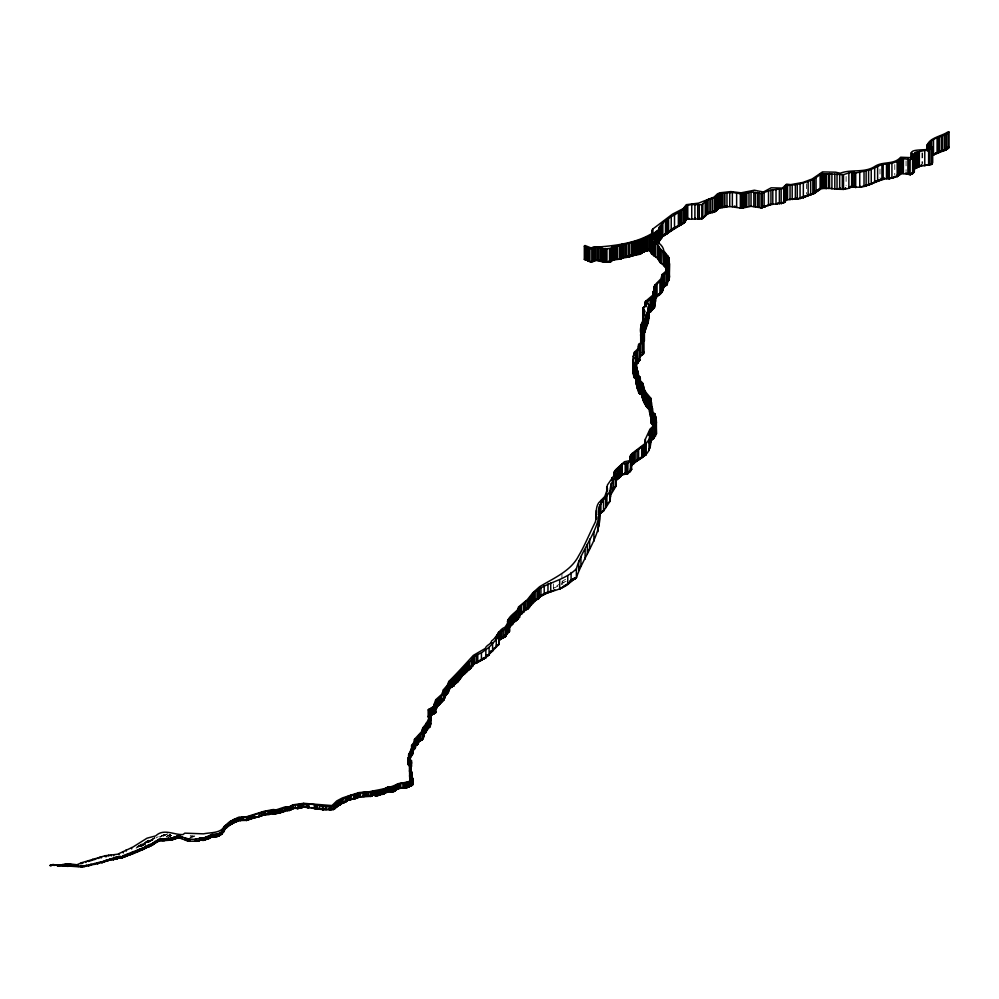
<?xml version="1.0" encoding="UTF-8"?>
<svg xmlns="http://www.w3.org/2000/svg" width="999" height="999" viewBox="0 0 999 999"><rect width="100%" height="100%" fill="white"/><g stroke="black" fill="none" stroke-linecap="round" stroke-linejoin="round"><path stroke-width="0.75" stroke-dasharray="5 3.75" d="M553.359 583.828L553.359 588.274L558.653 584.577M190.26 837.487L192.42 835.988L198.364 836.013M565.621 579.283L561.938 581.455L566.271 580.357M141.246 846.565L153.097 839.759M166.683 836.45L170.392 834.327L166.321 836.4M136.551 847.177L148.739 840.234M160.102 836.937L165.359 833.953L160.04 836.862M168.781 836.975L171.391 835.489L168.694 836.563M138.686 846.84L154.583 837.861L138.149 846.815M139.91 846.64L154.408 838.473L139.323 846.777M140.147 846.515L154.833 838.248M159.915 837.012L165.359 833.953L159.965 836.937M166.571 836.463L170.392 834.327L166.458 836.45M136.076 848.201L154.583 837.861M140.772 846.528L154.233 838.985M138.099 846.053L148.801 840.134M140.547 846.49L158.229 836.712M189.972 837.312L192.42 835.988L189.248 835.464L186.838 836.5M168.781 836.725L171.391 835.414L168.631 836.625M190.722 838.086L194.318 836.288M553.359 588.274L562.837 583.953M561.388 583.528L564.11 582.492M561.713 582.854L566.108 581.331M922.676 152.884L922.676 163.561M921.952 152.959L921.952 163.636M906.068 160.889L906.068 171.503M894.779 164.573L894.779 175.137M879.982 169.043L879.982 178.047M846.103 176.461L846.103 185.389M806.58 183.741L806.58 193.981M561.938 573.963L561.938 578.458M167.357 833.94L161.975 836.975L167.357 833.94"/><path stroke-width="1.5" d="M927.234 150.974C924.15 138.049 940.371 137.188 947.764 131.993L949.05 132.105C943.168 137.325 933.116 136.738 928.546 143.968L928.795 146.054L932.567 147.34L931.805 148.963L915.858 152.36L913.81 154.333L913.71 157.555L910.126 159.615L901.51 158.416L897.152 161.526L891.92 163.262L881.93 164.485L871.24 169.38L859.752 172.265L855.693 172.827L851.685 172.128L843.506 174.625L821.166 173.601C811.625 182.355 797.976 184.89 785.626 185.577L785.339 187.275L783.728 188.499L770.953 190.147L761.088 193.469L751.036 191.97L741.845 193.931L732.354 192.42L719.692 193.594L715.321 197.303L707.417 199.85L701.798 204.72L691.745 204.52L686.6 205.432C679.22 215.409 662.262 217.57 658.191 230.282L652.822 234.478L651.648 237.325C655.656 241.783 662.774 243.694 663.86 250.886L669.13 257.854L669.255 266.521L667.569 268.481L666.995 271.441L663.261 275.287L661.962 279.096L655.681 285.477L654.407 294.767L651.086 298.676L646.877 301.611L646.803 302.597L649.075 304.695L648.176 309.515L645.017 319.543L642.145 324.55L644.392 328.434L642.195 330.419L643.056 333.329L641.795 336.775L643.918 340.559L640.272 343.818L639.298 346.491L639.884 347.752L635.164 353.908L636.488 355.894L635.764 362.337L638.261 375.137L640.234 377.235L639.785 380.307L642.619 382.879L643.581 387.949L645.841 392.245L650.749 398.151L652.522 412.063L654.994 413.898L656.43 422.752L653.933 427.122L651.086 429.782L649 439.485L646.203 443.531L632.367 454.12L630.993 455.919L631.58 458.703L630.469 460.726L627.896 463.012L622.215 464.098L615.109 471.615L615.884 475.874L611.051 484.028L610.164 490.834C605.369 499.388 596.191 505.032 598.888 516.233C595.491 535.239 581.368 550.312 576.373 568.806C564.822 580.444 547.764 582.117 535.164 591.52C531.268 594.268 530.244 600.337 525.224 601.623L519.355 607.355L519.592 608.841L518.331 610.576L509.577 618.806L508.741 620.891L509.502 623.376L505.082 628.933L499.413 632.467L498.913 636.55L489.085 647.265L481.418 652.871L474.375 656.018C470.616 662.437 463.623 666.121 459.652 672.102L459.49 672.752C452.997 678.421 447.028 684.128 444.143 692.232L440.147 697.464L436.888 699.962L435.177 704.12L435.864 705.794C429.046 708.154 430.507 710.451 429.92 715.421L430.844 717.919C429.845 721.415 426.298 723.164 425.337 726.735C422.127 729.507 425.799 735.676 422.614 739.347L419.243 741.32L417.944 744.243L415.209 745.916L415.309 748.076L413.374 750.261L412.824 753.658L409.915 759.04M415.209 739.884L415.596 747.302L412.737 749.475L415.309 748.076L415.209 739.884L417.944 738.174L419.243 735.202L422.614 733.241L424.35 728.696M927.234 144.843L927.272 145.392C940.696 152.522 909.702 147.215 911.712 153.172L912.262 155.981L910.913 157.63L900.661 157.23C894.192 164.885 883.566 161.226 875.499 165.984C864.859 173.451 851.697 168.843 840.221 173.214L835.551 172.178L822.464 171.915L812.162 178.996L802.946 182.417L790.758 184.615L786.538 184.166L782.404 188.087L771.166 187.8L763.436 191.995L754.37 190.21L741.071 192.819L730.856 191.583L720.042 192.77L717.507 193.781L714.06 197.103L698.538 203.134L686.301 204.67L683.328 208.554L672.452 214.161L652.597 229.183L652.572 232.68L649.85 237.6L651.623 240.21L657.904 245.005C660.039 250.162 665.371 252.435 668.006 257.442L667.195 259.016L668.368 262.662L666.808 264.473L665.858 271.241L662.15 274.5L660.888 278.833L654.77 285.152L653.908 287.55L654.445 289.56L653.059 291.72L653.196 294.83L645.354 301.536L646.453 305.07L643.006 307.804L644.68 311.076L643.431 314.098C644.38 321.216 638.411 326.873 641.121 334.403M823.114 187L813.673 192.819C824.5 182.792 839.472 193.644 851.685 187.025L859.752 187.225L859.752 185.901M651.198 413.386L650.349 413.961L651.111 413.261L650.249 413.748L649.675 412.899L649.612 409.902C643.893 405.569 642.807 398.663 644.417 391.371L642.919 388.873L642.394 383.753L638.848 381.281L636.188 372.127L636.151 367.782L633.89 365.334L633.204 361.7C631.705 359.628 635.664 358.254 633.291 356.531L634.402 352.235L638.548 348.089L638.623 344.405L642.881 341.246C639.897 338.074 639.847 331.98 642.769 329.021L643.056 327.647L641.121 324.613M343.044 799.138L343.044 803.071L347.802 800.336L353.521 798.775L347.802 800.336L335.102 807.217L341.346 803.696L341.346 799.774C350.474 795.254 360.726 791.62 371.216 792.145L373.489 790.796C380.744 792.906 386.725 785.938 394.093 786.925C399.038 781.905 406.893 784.065 412.487 780.069L412.937 778.646L411.176 776.086L412.112 774.774L410.264 773.438L411.85 772.439L410.264 770.691L411.138 768.094L410.152 766.121L411.001 764.934C413.249 761.126 407.854 759.115 409.902 757.504L409.915 753.271L412.824 747.801L413.374 744.367L415.596 741.32M652.409 428.209L652.409 439.398L649.712 441.583L653.933 438.324L655.606 435.002L655.606 423.763L649.999 429.108L645.317 439.235L645.491 443.169L631.73 453.721L630.144 456.293L630.456 458.878L629.57 460.676L624.45 461.725L615.659 469.73L614.11 472.102L614.722 474.438L607.367 485.077L607.042 490.222L604.782 496.503L598.638 502.884C594.83 508.479 597.152 515.746 595.342 521.99C589.61 533.241 585.114 544.93 578.633 555.844C570.891 571.116 553.596 578.159 539.585 586.725L532.792 592.819L527.297 599.712L518.381 607.105L517.944 609.315C514.71 613.249 508.916 616.083 507.579 621.353L507.942 622.914L504.957 627.26C498.151 629.882 497.402 637.125 491.633 640.883C490.996 644.655 486.426 644.742 485.252 648.438L473.339 655.381C465.284 664.135 457.167 673.214 448.763 681.505L447.277 685.326L443.431 689.722L442.295 695.304M654.233 424.363L653.146 420.754L654.695 415.784L651.161 411.888L651.685 408.179L649.612 398.351L645.816 394.468L644.417 391.371M568.556 583.166L576.373 577.784C584.315 554.02 604.083 533.229 599.363 506.331M442.295 692.569L442.17 693.943L435.726 699.737L434.128 704.295L434.827 705.769L428.246 709.765L429.458 712.175L428.946 716.57C428.908 719.892 425.624 724.625 423.176 727.359L422.215 730.931L414.498 739.31L414.498 741.433L411.588 745.629L411.938 747.652L408.603 754.832L408.491 764.809C411.551 766.295 408.154 770.042 410.114 772.764M839.709 188.062L839.672 189.31L840.221 188.037M913.81 154.333L914.31 171.603L912.611 173.689L910.126 174.713L905.731 173.302M650.162 299.176L650.162 312.088L654.407 307.729L655.681 298.526L655.681 285.477M508.653 627.472L519.592 617.22L519.592 608.841M644.417 403.047L642.22 397.452L643.206 395.866L638.848 393.019L637.15 388.024L635.938 381.63L637.012 379.982L633.89 377.335L633.728 362.187M429.008 718.056L428.309 716.832L435.864 712.424L435.177 710.764L436.888 706.68L444.006 699.974L444.143 692.232M663.261 275.287C664.323 283.354 665.159 294.168 655.481 296.978L659.914 294.143L659.914 280.994M410.377 771.128L409.453 765.846L410.139 760.614L407.829 758.441L409.49 756.817L408.603 754.832M669.605 263.724L669.255 279.882L667.569 281.805L666.995 284.703L662.861 287.675M650.611 235.639L646.852 237.45C638.448 241.209 628.92 242.47 620.229 245.816L613.074 246.441L611.026 248.314L604.595 248.888L595.704 247.04L594.929 247.39L594.929 260.714L596.465 259.902L591.146 261.9L584.328 259.403L584.328 246.154L585.002 245.517L591.183 247.977L594.03 246.741L601.273 246.765C618.281 245.267 636.538 242.645 651.573 233.704L652.822 234.478L652.822 239.061M641.246 457.554C652.384 453.284 651.036 439.285 651.086 429.782M499.125 633.466L498.913 644.43L485.851 657.654L472.689 664.173L474.525 662.599M395.454 789.834C398.888 787.1 406.456 789.272 410.764 785.763L412.088 784.652L412.112 774.774M341.346 799.774L333.591 805.694L322.852 806.243C310.951 803.283 298.639 802.934 287.4 807.542L287.4 810.838L293.356 808.079L297.877 808.528L298.951 807.642C289.573 808.366 280.494 814.784 270.567 813.723L263.798 814.834L246.641 820.391L238.586 820.541L228.022 825.773L223.514 830.094L224.226 826.485L229.695 821.64L238.286 817.394L246.84 816.67L263.536 811.425L273.264 809.515L276.036 809.889L285.527 806.755L289.235 806.867L293.356 804.757L303.708 803.321L332.005 805.569L336.725 800.948L342.42 797.926L358.878 792.582L369.38 791.72C378.459 789.722 388.424 788.561 396.803 784.352C401.748 782.155 407.692 783.391 412.088 779.607C410.339 776.111 410.901 773.401 409.877 771.228L410.377 768.468M53.734 864.635L58.616 865.371L66.671 863.81L70.642 864.01L61.414 864.947L58.779 866.083L56.269 865.221C55.245 865.047 48.951 864.36 51.024 865.671L53.734 864.747L67.607 866.358L74.775 865.683L81.881 862.636L105.232 855.718L117.657 854.22L132.892 847.077L147.028 838.186L155.719 835.876C163.711 828.059 174.126 835.127 183.042 834.54L184.84 833.154L203.534 833.84C210.002 832.392 219.768 833.391 223.514 827.509M785.401 186.438L785.339 201.736L783.728 202.859L770.953 204.595L761.088 207.842L751.036 206.318L741.845 208.217L729.757 206.531L719.692 207.742L716.458 209.628L720.566 207.23M653.733 425.899L651.073 422.664L651.685 419.68L650.486 416.521L650.561 404.12M611.051 484.028L610.164 501.061L603.546 510.964L598.364 514.66M595.704 247.04L595.704 260.364L604.595 262.225L609.565 262L612.437 260.09L619.417 259.216L625.187 257.43L625.249 256.718M723.988 193.331L723.988 207.442L727.047 206.156L726.985 206.843L726.985 192.607M53.259 864.485L49.95 865.521L53.734 864.747M907.941 159.103L907.941 174.276L901.51 173.551L897.152 176.573L891.92 178.234C880.369 177.972 871.041 185.939 859.752 187.225L859.752 172.265M424.388 735.426L424.163 733.703L430.332 726.086L430.894 713.661M449.125 682.479L448.376 692.444L442.832 699.225L444.667 698.401L444.617 690.659M49.95 865.521L53.259 864.56L51.898 865.284M633.766 376.123L632.904 372.377L633.616 370.891L633.578 355.182M649.862 250.362L651.623 253.896L657.904 258.604C659.19 263.436 664.71 264.373 666.233 269.118L666.233 255.619M596.515 519.205L596.903 516.758M348.813 795.978L348.813 799.987L360.477 796.94L371.216 796.328L373.489 795.042C379.595 797.664 384.003 791.42 389.847 790.983L393.156 791.22L399.762 787.736L399.088 788.486L399.101 783.428M601.273 260.127L600.274 260.702L600.387 260.065M649.775 409.041L647.839 407.729L648.751 407.08L646.728 407.142L646.977 405.631M382.167 790.059L382.167 794.38L389.048 791.583L389.148 786.737M152.36 844.305L159.166 840.983L171.341 840.097L178.684 837.699L188.649 841.158L196.528 841.283L200.774 840.022L204.37 840.246L211.888 836.925C217.982 837.911 225.637 833.303 224.912 826.523L230.682 821.44L238.586 817.769L246.641 817.469L263.798 811.775L278.072 810.164L287.4 807.542M224.787 829.794L224.912 826.523M431.106 708.466L430.994 719.642L430.194 721.028L430.332 709.377M634.003 369.642L633.578 367.32M644.467 332.842L648.176 322.24L648.189 306.518M381.293 794.018L382.242 793.93L376.76 795.716L376.76 791.458M408.491 764.809L409.091 763.648L407.829 764.048L410.227 764.984L409.665 765.646M599.363 516.346L599.75 504.632M270.617 813.211L269.206 814.447L265.359 814.535L269.206 814.447L271.528 812.936L270.567 813.723L270.567 810.564M781.156 189.236L781.156 203.646L785.401 201.011L785.626 185.577M241.558 816.907L241.558 819.692L240.26 820.579L242.432 819.455L246.641 820.391L253.009 817.769L253.009 814.759M650.449 414.16L650.561 415.621M246.84 819.555L246.641 820.391L250.974 818.094L250.037 818.231M461.763 669.005L461.85 676.685L458.691 680.744L455.157 683.291M635.064 366.383L635.064 378.384L636.45 378.584L636.163 380.981M410.589 779.47L411.176 779.17L410.264 778.671L411.089 779.657M499.125 641.383L499.413 632.467M588.473 260.652L587.774 260.901L587.687 259.877L588.286 261.301L588.286 248.064L584.328 246.154M651.922 251.835L651.485 253.284L651.485 239.573M622.227 474.163L620.529 475.274L627.896 473.663L631.58 469.43L630.993 466.67L632.367 464.797L632.367 454.12M659.565 227.185L658.878 243.082L658.878 229.27M639.435 381.805L639.435 393.569L641.158 393.806L639.947 393.993L640.222 393.206L638.848 393.019L638.711 380.394M411.513 760.651L411.513 766.221L409.64 768.918L409.665 760.002M902.959 172.777L902.709 173.514L902.709 158.366M322.739 808.216L322.252 809.59L303.571 807.055L297.877 808.528L293.981 808.029L289.036 810.589L289.036 807.267M648.176 322.24L649.075 317.52L649.075 304.695M635.589 241.321L635.589 254.857L636.987 254.608L628.159 257.168L625.187 257.43L625.187 243.893M668.356 231.793L683.366 223.414L686.6 219.28L689.035 218.356M409.553 775.998L410.264 776.023L409.553 775.998L410.127 774.749M785.626 200.125L796.99 198.389L797.277 199.151L803.333 197.59L814.372 193.406L820.117 189.323L820.117 174.6M594.929 260.714L595.242 259.927L591.146 261.9L589.298 261.626L589.298 248.464L588.286 248.064M404.97 782.879L405.332 788.136L402.26 787.537M742.357 206.955L741.845 208.217L746.216 206.181L745.516 206.868L745.516 192.607M308.878 807.492L307.305 807.492L309.603 807.167L308.878 807.492L308.878 803.97M412.937 778.646L412.962 784.265L412.112 784.29L412.662 778.071M626.997 256.656L628.608 256.131L628.159 257.168L632.042 255.02L629.283 256.805L629.283 243.232M407.992 763.661L407.829 758.441M507.504 624.912L507.042 633.99L505.082 636.962L499.4 639.772M643.306 329.208L643.331 354.121L639.797 356.069L643.331 354.121L643.918 352.847L643.918 340.559M864.023 171.578L864.023 186.501L869.093 184.116L868.593 185.165L876.148 181.094M611.051 494.318L615.884 486.301L616.021 474.55M635.589 254.857L636.188 254.146L633.428 255.457L635.289 254.283L633.428 255.457L633.428 241.895M390.484 787.349L390.484 791.757L391.133 791.807L388.536 791.146L386.888 791.932L386.888 787.562M684.877 208.292L684.877 222.215L662.762 236.326L659.565 240.984M290.359 809.652L289.036 810.589L293.981 808.029M299.613 804.52L299.613 807.954L303.708 806.767L307.567 806.892L303.571 807.055L303.708 803.321M268.843 814.048L269.618 813.648L267.982 814.197L267.982 811.101M375.636 794.28L374.95 795.616L378.109 794.767L375.774 795.816L375.774 791.57M54.495 864.884L53.009 864.984L81.618 867.007L88.511 865.821L115.385 858.616L121.279 858.016L134.028 853.358L144.43 848.838L144.793 846.653L151.561 843.918L159.166 839.197L171.341 838.223L178.684 835.639L185.939 838.386C190.734 839.497 196.204 839.997 200.774 837.736L203.359 838.198L211.888 834.452L218.356 833.803L221.84 831.53L224.787 827.222M391.133 787.387L391.133 791.807L393.656 791.583L396.753 789.297L396.753 784.764M586.7 247.028L586.7 260.302L586.738 259.253L585.302 259.79L585.764 258.966M466.221 671.278C471.328 669.78 472.465 663.935 477.047 661.975M144.43 848.838L149.4 845.666M458.691 673.563L458.691 680.744C455.519 684.627 450.636 686.675 447.864 691.008L448.851 691.121L448.976 683.204M801.985 197.49L800.062 198.489L802.147 197.228L800.062 198.489L800.062 183.903M508.816 628.271L510.414 626.198L510.414 617.994M297.477 807.916L297.877 808.528L298.301 807.816M913.173 169.655L919.342 166.508L931.805 164.198L932.567 162.575L932.567 147.34M639.472 357.417L642.07 354.87L642.045 335.327M663.261 288.499L664.572 286.401L664.572 273.227M723.988 207.442L725.699 206.331L723.988 207.442L725.049 206.531M69.555 865.783L83.941 866.021L101.836 861.825L115.385 857.404L120.142 856.493L121.279 856.755L121.279 858.016L122.415 857.791L122.827 855.831L144.43 847.327M122.415 857.791L125.462 855.644L122.827 857.154L122.827 855.831M643.094 308.529L643.094 321.278L643.693 306.681M523.164 611.176C532.617 606.505 536.95 595.691 547.627 592.057M426.373 728.92L425.924 729.607L426.873 729.595L426.873 723.338M924.013 165.085L925.211 164.922M528.421 599.8L528.421 608.341L525.224 610.114L519.355 615.734L519.592 617.22M626.548 463.236L626.548 473.863L631.58 469.43L631.58 458.703M529.108 598.963L529.108 607.517L527.297 608.254L528.396 606.743M631.081 465.134L630.706 465.659L643.856 456.043L643.856 445.067M599.75 514.622L600.911 512.924L600.911 502.909M810.651 180.07L810.651 194.705L811.138 193.993M641.708 447.015L641.708 457.929L633.978 462.624L635.102 462.162L635.102 451.486M277.66 812.512L275.662 813.661L276.873 812.874L275.662 813.661L275.662 810.439M926.16 164.91L928.608 165.185L929.207 164.323L924.774 165.597L924.774 150.275M403.109 787.487L402.759 783.266M638.548 360.364L639.884 360.027L638.548 359.515L639.298 358.778L639.884 360.027L635.963 363.599L637.924 362.912L639.884 360.027L639.884 347.752M644.168 400.611L642.919 400.574L643.581 399.625M364.111 792.482L364.111 796.628L365.634 795.579C361.426 797.664 368.806 794.33 370.317 796.39L371.104 795.266M913.81 169.555L917.132 166.284M787.249 198.639L786.45 199.75L786.45 185.19M406.306 782.966L406.306 787.874L409.44 785.826M740.346 193.806L740.346 208.104L741.071 207.118M412.712 746.54L412.824 753.658L411.938 753.496L412.712 752.434L411.576 752.197M601.823 259.89L601.073 260.914L601.073 247.565M59.166 865.246L58.779 866.083L58.616 865.371M803.333 183.004L803.333 197.59L804.195 196.428M340.422 800.449L340.422 804.357L333.591 809.427L322.852 809.864L322.252 805.968M450.124 680.931L450.124 687.986L447.864 691.008L448.976 690.234M444.143 699.088L444.617 697.552M430.332 715.846L435.864 712.424L435.864 700.586M386.888 791.932L387.849 791.27L382.167 794.38L382.617 793.793M636.987 254.608L644.005 251.199L640.446 254.046L636.987 254.608L636.987 241.046M656.38 420.467L656.43 433.978L654.233 435.601M635.814 364.91L637.924 362.912L637.924 350.686M655.681 298.526L656.83 296.578L656.83 283.504M641.795 383.129L641.795 394.892L642.619 394.63L641.52 394.617L642.619 394.63L642.494 396.041M471.228 660.464L471.228 667.832L460.751 676.51M406.306 787.874L412.487 785.089L412.937 783.74L412.1 782.766M422.614 733.241L422.614 739.347L419.243 741.32L419.243 735.202M668.368 276.061L669.305 274.95L668.855 260.177M224.226 826.485L224.226 829.045L235.077 821.702L230.682 824.138L230.682 821.44M525.224 601.623L525.224 610.114L522.002 612.537L520.979 613.711L521.653 614.11L521.653 605.694M389.985 787.187L389.985 791.583L389.048 791.583L389.048 787.212M391.645 787.287L391.645 791.72L393.156 791.22L392.819 787.15M226.386 824.824L226.511 827.996L224.226 829.045L227.547 826.847L227.547 824.237M533.503 593.031L533.503 601.648L531.905 602.472L539.248 598.201L539.248 589.497M377.672 791.245L377.672 795.529L380.257 794.118L378.384 795.379L378.384 791.096M686.6 205.432L686.6 219.28L701.798 218.831L707.417 213.948L715.321 211.476L718.406 208.466L718.543 194.081M713.611 211.426L712.649 212.512L714.06 211.301L712.649 212.512L712.649 198.314M430.744 708.803L430.744 715.309L428.309 716.832L429.345 715.172M597.702 259.915L597.277 260.389L597.277 247.04M235.289 819.255L235.289 822.04L236.85 820.878M260.989 813.186L260.989 816.27L261.95 815.234L259.315 816.695L253.621 817.994L253.621 814.984M949.05 132.105L949.05 147.502L946.253 149.75L933.503 154.92L933.503 139.598M506.193 627.21L506.193 635.239L504.957 635.314L509.502 631.493L509.577 618.806M881.93 164.485L881.93 179.495L883.091 178.247L882.229 178.496M349.076 795.591L349.076 799.6L343.044 803.071L346.578 801.098L346.578 797.115M609.565 248.589L609.565 262L611.438 260.027M399.101 787.999L395.217 790.109M306.606 806.792L306.156 807.254L306.156 803.758M626.098 472.877L622.215 474.662L615.659 480.232L620.816 476.436L620.816 465.884M587.712 550.586L589.647 548.638L589.647 539.098M638.848 393.019L639.785 392.095L638.711 392.182M411.376 760.276L411.251 766.882L409.64 768.918L410.976 768.543L410.939 762.287M915.858 152.36L915.858 167.62L917.369 166.146M502.647 636.675L498.701 639.597L505.731 636.138L505.731 628.096M390.484 791.757L389.985 791.583M316.833 808.391L312.849 807.829L317.532 809.128L318.394 808.291M584.328 259.403L585.002 258.753M302.085 804.22L302.085 807.679L302.722 803.621M353.509 795.241L353.509 799.3L354.208 798.626M394.355 790.496L392.819 791.608L396.528 789.734L396.528 785.202M608.191 502.922L610.164 501.061L610.164 490.834M808.129 181.031L808.129 195.617L809.689 194.33L803.333 197.59L804.994 196.016M711.825 211.8L710.764 212.799L710.764 198.626M299.613 807.954L300.05 804.12M539.385 596.815C549.438 590.446 562.749 590.684 571.091 581.468L571.091 572.527M346.578 801.098L345.329 802.247L345.329 798.288M667.307 281.656L669.255 279.882L669.305 261.551M636.962 375.037L636.962 386.913L638.261 387.013L637.15 388.024L637.062 375.587M499.413 640.359L501.598 638.548L501.598 630.569M386.026 787.999L386.026 792.357L387.849 791.27L382.167 794.38L383.004 793.618M611.538 247.839L611.538 261.301L609.565 262L613.811 259.34L613.074 259.902L613.074 246.441M655.506 300.811L654.47 301.735L655.456 301.91L655.506 287.737M409.727 771.965L409.453 761.35M407.305 787.037L405.332 788.136L408.017 786.762L405.332 788.136L405.332 783.278M399.762 787.736L397.627 789.023L397.627 784.465M621.803 257.655L622.577 257.28L619.417 259.216L623.051 257.093L619.417 259.216L619.417 245.717M263.798 814.834L265.422 814.26L263.798 814.834L263.798 811.775M664.997 253.334L664.997 266.87L666.383 266.845L664.035 265.771L664.909 265.022M137.6 850.087L137.6 851.573L151.561 845.516L158.941 840.758M234.053 819.242L234.053 822.015L228.022 825.773L230.532 823.863L228.022 825.773L229.533 824.962L229.533 822.277M579.045 567.345L580.931 565.721L580.931 556.418M329.695 806.156L329.695 809.802L333.591 809.427L334.877 808.616L334.877 804.857M913.373 169.443L915.746 167.432M662.762 222.465L662.762 236.326L666.72 233.816L666.72 219.93M645.841 403.871L645.067 404.533L645.067 392.944M295.929 807.916L295.354 808.403L295.354 805.019M654.845 298.926L656.468 297.577L656.468 284.515M781.156 203.646L785.339 201.736L785.339 187.275M329.782 809.19L328.571 809.315L330.319 809.265L329.046 809.802L329.046 806.181M381.668 794.043L379.795 794.63L379.795 790.359M410.477 778.92L409.715 778.533L409.553 770.704M897.452 175.087L897.152 176.573L899.15 175.137L899.15 160.027M916.907 152.347L916.907 167.607L918.581 166.246M716.333 208.816L718.805 207.505M715.421 210.327L714.797 210.826L717.694 209.403L717.694 195.192M147.964 845.341L147.964 846.902L149.063 846.653L154.608 843.343L154.608 841.658M633.428 255.457L634.565 254.545M740.346 208.104L741.67 207.055M701.798 204.72L701.798 218.831L706.318 215.247L706.318 201.111M238.586 817.769L238.586 820.541L240.409 819.979L239.211 820.516L239.148 817.332M242.432 819.455L241.271 820.366L241.271 817.557M789.635 199.201L790.758 199.188M453.996 678.483L453.996 685.601L453.209 685.351L455.819 683.291L455.819 676.148M685.401 219.892L687.262 218.444M924.774 165.597L925.561 164.985M625.187 257.43L626.048 256.768M413.374 749.575L415.309 748.076L413.723 748.413M701.798 218.831L705.219 216.196L705.219 202.06M377.672 795.529L378.883 794.605M391.645 791.72L392.669 791.108L391.133 791.807L391.808 791.295M668.668 271.653L669.13 257.854M436.888 699.962L436.788 707.966L434.84 709.452L436.238 708.84L436.238 702.147M678.358 212.088L678.358 226.074L685.576 220.966L685.576 207.068M252.372 815.259L252.372 818.256L253.009 817.769L250.437 818.993L250.437 816.021M455.082 683.304L459.49 679.932L459.652 672.102M450.124 687.986L448.763 688.511L453.996 685.601L452.447 685.938M393.656 787.112L393.656 791.583L396.528 789.734L395.542 790.484L395.542 785.963M438.736 698.276L438.736 705.044L435.864 707.242L436.838 707.142M389.048 791.583L389.847 790.983M632.429 241.933L632.429 255.482L633.129 254.945L631.743 255.544L631.743 242.008M424.388 732.841L426.061 732.304L426.061 726.036M334.215 808.104L340.422 804.357L335.577 807.267M411.938 753.496L412.712 752.909M387.412 786.962L387.412 791.283L382.167 794.38L384.378 792.806M910.126 159.615L910.126 174.713L914.31 171.603L914.41 153.446M371.216 792.145L371.216 796.328L372.664 795.241L372.664 791.021M393.656 791.583L396.528 789.734M630.918 255.12L628.159 257.168L628.159 243.606M646.203 443.531L646.203 454.545L636.363 460.539L642.482 457.18L642.482 446.241M474.625 662.724L472.689 664.173L475.212 662.749M284.016 810.826L282.18 812.199L282.18 808.953M900.274 159.128L900.274 174.263L897.152 176.573L897.152 161.526M424.163 733.703L426.061 732.304L424.85 732.317M250.437 818.993L251.835 817.956L248.763 819.367L248.763 816.42M262.138 812.437L262.138 815.509L263.536 814.485L260.989 816.27M366.171 795.666L365.334 796.265L365.334 792.12M599.425 259.965L598.651 260.527L598.651 247.19M58.267 865.646L55.382 864.822M508.978 627.21L511.401 625.424L511.401 617.182M643.806 352.285L642.794 353.022L643.806 352.285L642.282 352.297M235.077 821.702L230.682 824.138L239.148 820.092L238.286 820.142M800.062 198.489L801.46 197.477M524.375 602.784L524.375 611.251L520.979 613.711L523.801 612.125L523.801 603.671M512.125 623.463L514.335 621.853L514.335 613.548M649.612 398.351L649.675 412.899L651.111 413.261M876.498 181.069L874.674 182.355L874.674 167.345M228.022 825.773L234.053 822.015M770.579 203.983L768.506 205.444L768.506 191.021M52.522 864.622L51.024 865.559M428.309 716.832L433.091 713.673L428.309 716.832L428.246 709.765M619.63 466.87L619.63 477.41L615.659 480.232L618.169 478.783L618.169 468.244M600.324 513.249L603.546 510.964L603.546 500.886M445.467 695.192L447.515 693.743L447.515 686.788M375.774 795.816L376.985 794.954L376.361 794.467L374.95 795.616L374.95 791.395M622.639 257.492L620.916 258.704L620.916 245.205M531.905 602.472L534.215 600.836L534.215 592.207M249.438 818.418L246.641 820.391L246.204 819.667M460.152 677.31L462.812 675.324L462.812 668.044M423.751 733.928L426.061 732.304L423.963 733.428M396.803 788.86L395.954 789.472L398.489 788.186L395.954 789.472L398.489 788.186L398.489 783.628M624.787 256.843L623.551 257.705L623.551 244.193M639.148 240.821L639.148 254.445L646.116 250.349L645.179 250.537M639.497 356.094L643.331 354.121L642.881 353.546L643.918 352.847M153.509 842.507L153.509 844.143L151.561 845.516L151.561 843.918M612.424 488.711L615.884 486.301L615.884 475.874M397.927 788.248L397.19 788.76L397.19 784.24M812.861 179.433L812.861 194.081L820.117 189.323L810.651 194.705L812.162 193.656M539.373 596.59L541.77 594.917M442.832 699.225L444.617 697.989L443.506 698.563M241.558 819.692L240.26 820.579L240.26 817.781M639.31 253.846L642.807 251.548M944.704 135.09L944.704 150.474L949.05 147.502L947.764 147.415M204.37 837.936L204.37 840.246L206.044 839.272L206.044 836.937M559.677 580.344L559.677 589.123L576.373 577.784L576.373 568.806M252.372 818.256L253.496 817.494M415.209 745.916L417.944 744.243L417.944 738.174M409.091 763.648L407.942 764.435L407.992 758.054M378.384 795.379L380.257 794.118M412.112 784.29L412.937 783.74L411.863 783.204M559.677 589.123L566.021 584.865M722.265 207.005L721.266 207.667L721.266 193.544M655.456 301.91L654.445 302.585L655.257 302.797L655.244 287M881.018 179.071L877.621 181.343L877.621 166.383M941.408 135.926L941.408 151.311L943.056 150.212L937.087 153.122L937.087 137.737M229.533 824.962L227.485 826.335L228.546 825.661L228.546 823.001M354.533 794.942L354.533 799L356.556 797.652L355.369 798.164M619.83 476.386L621.828 475.062L621.828 464.51M467.619 670.242L471.228 667.832L466.558 670.404L471.228 667.832M764.11 206.456L762.312 207.655L762.312 193.257M843.506 174.625L843.506 189.46L845.604 188.062M507.504 632.991L509.09 631.942L509.09 623.826M384.702 792.594L386.313 791.72L383.853 793.156L385.901 791.995M116.234 857.567L116.234 858.753L117.095 858.853L120.205 857.067M124.525 855.531L124.525 856.855L131.244 853.358L127.31 855.594L127.31 854.257M803.333 197.59L806.58 195.442M409.677 757.392L410.851 756.618L410.851 750.811M391.133 791.807L392.27 791.058M410.801 775.536L410.764 785.763L412.487 785.089L412.487 780.069M453.209 685.351L455.119 684.103L455.119 676.972M705.644 214.86L709.452 212.375L708.503 212.75M284.415 810.751L282.18 812.199L285.552 810.539M889.235 178.858L891.995 177.66L889.235 178.858L889.235 163.886M944.804 149.675L945.628 149.151M297.877 805.107L297.877 808.528L299.463 807.504M355.944 798.426L358.878 796.69L355.944 798.426L355.944 794.355M408.803 786.363L410.114 785.526L409.003 786.088M622.901 257.43L620.916 258.704L623.301 257.367M629.283 256.805L632.042 255.02M459.64 678.109L462.25 675.836L462.25 668.543M221.84 831.53L221.84 834.003L218.356 836.238L218.356 833.803M322.852 806.243L322.852 809.864L324.675 808.691M626.198 243.893L626.198 257.455L627.772 256.443M112.987 858.491L112.987 859.652L114.086 859.44L115.385 858.616L115.385 857.404M173.789 838.523L171.341 840.097L171.341 838.223M513.149 622.901L511.013 624.275L513.111 623.576L513.149 614.61M671.053 229.695L674.862 227.26M937.087 153.122L939.672 151.473L932.991 155.207M371.216 796.328L372.352 795.604L372.352 791.395M640.559 382.417L640.559 394.193L641.158 393.806M493.843 648.301L496.278 646.753L496.278 638.91M472.764 658.566L472.764 666.008L471.59 665.309L485.851 657.654L485.851 650.074M196.528 839.123L196.528 841.283L199.313 840.758L200.125 840.234L200.125 837.949M419.717 740.334L423.064 738.199L423.176 731.593M766.483 205.657L764.123 207.155L764.123 192.757M640.384 355.12L639.81 355.469L643.331 354.121M248.901 818.955L246.641 820.391L246.641 817.469M717.02 208.754L719.043 207.48M504.957 635.314L507.042 633.99L507.042 625.923M661.201 279.77L661.201 292.957L657.292 295.417L659.914 294.143M463.449 674.025L467.095 671.728L467.095 664.385M450.287 687.162L453.996 685.601L451.848 686.95L451.848 679.857M213.823 834.64L213.823 837.087L216.246 835.564M642.32 238.724L642.32 252.31L646.116 250.349L638.461 254.458L638.461 240.846M643.306 238.486L643.306 252.11L649.937 249.238M764.572 206.231L762.312 207.655L764.822 206.219M876.173 181.194L871.24 184.278L871.24 169.38M650.386 248.951L646.852 251.149L646.852 237.45M623.076 473.676L620.529 475.274L625.961 472.877M626.548 473.863L630.469 471.403L630.469 460.726M490.159 652.547L492.594 651.023L492.594 643.319L490.846 642.981M382.167 794.38L386.913 791.408M382.692 789.984L382.692 794.305L384.952 792.894L384.952 788.561M810.651 194.705L812.662 193.456M527.297 608.254L530.094 606.505L530.094 597.976M176.748 837.337L171.341 840.097L176.885 837.349M333.167 808.715L329.695 809.802M649.675 412.899L650.811 412.2M609.565 262L612.162 260.402L612.162 246.94M649.3 311.95L651.935 310.314L651.935 297.39M881.081 179.208L877.621 181.343L880.906 179.483M635.189 461.7L642.482 457.18L637.325 459.827M500.749 638.448L505.731 636.138L503.209 637.687L503.209 629.67M661.475 236.988L667.931 233.017L667.931 219.156M770.766 204.058L768.506 205.444L771.053 204.208M512.425 616.121L512.425 624.387L509.403 626.473M217.57 835.401L215.072 836.95L215.072 834.515M221.341 833.079L223.851 831.53L223.851 828.995M260.876 815.733L258.404 816.52M674.987 227.335L671.103 229.72L677.16 226.161M761.088 193.469L761.088 207.842L763.436 206.393L762.574 206.368M652.285 309.028L654.407 307.729L654.407 294.767M524.35 610.439L529.108 607.517L525.437 609.427M407.979 782.217L407.979 787.162L409.565 786.201L409.565 781.206M128.646 853.92L128.646 855.269L134.303 852.472M660.189 237.787L666.72 233.816M661.962 279.096L661.962 292.282L657.792 294.817L661.201 292.957M279.408 809.864L279.408 813.086L283.778 810.414M662.362 236.014L671.228 230.632L671.228 216.683M625.187 463.186L625.187 473.801L630.469 471.403L630.344 470.217M872.052 183.092L868.593 185.165L868.593 170.267M539.448 596.665L545.766 592.857M116.796 857.342L112.987 859.652L114.935 858.89L114.935 857.691M174.026 837.125L174.026 839.123L176.061 837.886M405.332 788.136L406.431 787.474M716.708 196.316L716.708 210.514L714.61 211.776L714.61 197.59M399.413 783.716L399.413 788.311L400.624 787.574L399.088 788.486M704.532 215.859L707.155 214.285L707.155 200.175M666.321 282.555L667.569 281.805M514.335 621.853L511.625 623.289L516.795 620.192L516.795 611.863M471.59 665.309L473.963 663.885L473.963 656.368M217.133 834.128L217.133 836.55L222.128 833.553L222.128 831.068M629.52 255.732L630.344 255.232M643.306 252.11L647.177 250M717.182 208.978L719.667 207.492M766.708 205.607L764.123 207.155L767.707 205.132M816.645 190.772L822.851 187.075M848.863 172.715L848.863 187.6L851.16 186.226M932.904 154.745L935.364 153.284M213.823 837.087L216.321 835.701M286.676 809.989L285.377 810.763L285.377 807.517M679.62 224.688L682.092 223.214M918.069 151.723L918.069 166.97L921.952 165.16L919.342 166.508L919.342 151.286M476.223 663.086L485.851 657.654L476.223 663.086L476.223 655.556M211.751 836.862L208.104 839.035L208.104 836.7M430.407 712.549L430.332 726.086L426.685 728.259L429.97 726.81L430.094 716.008M644.068 250.899L640.272 253.147L643.943 251.186M932.854 155.207L939.285 151.398M212.775 836.25L208.853 838.586L208.853 836.238M278.072 810.164L278.072 813.373L281.306 811.463M335.676 807.229L338.199 805.731L338.199 801.847M356.843 793.818L356.843 797.889L358.878 796.69M641.046 457.654L644.767 455.469L644.767 444.48M60.902 864.847L59.703 865.409M204.37 840.246L209.353 837.324M427.572 728.209L429.97 726.81M638.461 254.458L643.831 251.323L641.246 252.697M663.361 286.825L666.995 284.703L666.995 271.441M101.836 861.825L101.836 862.824L105.794 860.514M479.72 660.414L489.085 654.944L489.085 647.265M342.02 799.4L342.02 803.333L349.076 799.6L347.802 800.336L347.802 796.34M407.28 782.529L407.28 787.449L409.752 786.001L409.752 781.006M659.34 239.548L661.713 238.174L661.713 224.338M878.546 180.107L874.674 182.355L878.658 180.257M916.907 167.607L920.491 165.522L919.417 165.572M460.477 676.348L465.259 673.551L465.259 666.246M381.943 793.993L381.206 794.417L381.206 790.134M866.133 185.277L859.752 187.225M915.858 167.62L918.231 166.246M507.23 632.804L509.502 631.493L509.303 622.365M217.395 835.601L215.072 836.95L217.42 835.826M219.73 834.252L223.227 832.242L223.227 829.707M513.111 623.576L510.277 625.212L512.425 624.387M112.687 859.09L115.335 857.567M709.864 212.55L707.417 213.948L707.417 199.85M645.541 237.5L645.541 251.161L649.55 248.876M776.011 189.798L776.011 204.271L778.196 203.022M511.625 623.289L515.671 620.978L515.671 612.674M97.502 862.899L97.502 863.848L100 862.412M429.483 716.907L428.646 717.382L428.646 710.913M539.448 597.04L550.899 590.884M116.995 857.367L112.987 859.652L116.97 857.429M388.536 791.146L387.749 791.595L387.849 786.937M650.361 249.226L647.364 250.861L647.364 237.163M455.182 683.466L457.567 682.092L457.567 674.937M706.842 213.861L710.714 212.337M535.002 599.575L535.889 599.075M500.849 638.274L506.193 635.239M662.325 236.151L668.568 232.642L668.568 218.781M136.438 851.385L132.405 853.658L132.405 852.259M910.126 174.713L913.71 172.702L913.785 155.182M632.155 464.535L634.303 463.324L634.303 452.622M618.606 477.684L620.816 476.436L618.356 477.522M115.247 857.666L111.364 859.852L111.364 858.69M124.525 856.855L128.609 854.57M481.518 659.203L484.04 657.779M486.563 656.368L489.085 654.944L486.525 654.82M666.383 233.341L671.228 230.632L668.493 231.868M661.176 236.8L667.931 233.017M617.295 478.721L619.63 477.41M141.633 848.476L141.633 849.949L149.6 845.703M302.085 807.679L303.708 806.767L302.809 807.317L302.809 803.858M342.02 803.333L349.076 799.6L335.602 806.63L344.48 801.76M343.044 803.071L347.153 800.773L347.153 796.777M589.298 248.464L592.719 248.614L594.929 247.39M648.663 249.275L644.879 251.386L644.879 237.737M647.364 250.861L649.924 249.425M812.861 194.081L816.058 192.295L816.058 177.635M933.004 154.845L939.31 151.336M891.92 163.262L891.92 178.234L893.83 177.173M538.399 597.664L540.921 596.266L540.921 587.537M448.763 688.511L453.996 685.601M432.467 707.804L432.467 714.322L435.864 712.424L433.678 713.348M410.277 778.034L409.715 778.533L410.414 778.496M671.241 229.795L684.877 222.215L678.358 226.074L680.831 224.775L680.831 210.777M646.116 250.349L642.732 252.223L642.732 238.624M261.95 815.234L259.315 816.695L259.315 813.623M354.533 799L358.079 797.04M409.34 781.493L409.34 786.475L408.479 786.95L408.479 781.992M843.506 189.46L845.803 188.187M649.625 311.601L651.935 310.314M625.187 473.801L629.57 471.378M538.836 597.302L544.205 594.33L544.205 585.589M109.74 859.764L107.105 861.225L107.105 860.139M127.597 854.819L123.551 857.055L123.551 855.743M613.811 259.34L612.437 260.09L612.437 246.641M647.015 250.137L644.392 251.586L644.392 237.937M869.093 184.116L866.121 185.764L866.121 170.804M128.646 855.269L133.991 852.322M207.005 838.486L203.359 840.496L203.359 838.198M366.908 791.97L366.908 796.128L370.13 795.641L370.317 796.39L372.877 794.967M626.198 257.455L628.608 256.131M944.704 150.474L947.964 148.689L947.964 133.292M640.634 457.742L645.491 454.17L646.203 454.545L642.482 456.406L646.203 454.545L645.641 453.646M599.462 513.199L603.546 510.964L599.862 512.437M554.782 589.622L550.736 591.845L550.736 583.041M569.63 581.48L576.373 577.784L573.488 578.521M84.216 865.584L81.618 867.007L81.618 866.295M141.633 849.949L143.731 848.788M636.188 254.146L634.153 255.257L634.153 241.696M513.611 621.503L518.331 618.93L518.331 610.576M91.084 864.41L88.511 865.821L88.511 865.034M428.246 716.208L432.317 713.985L430.669 714.422M407.28 787.449L409.565 786.201M86.588 865.296L83.941 866.745L83.941 866.021M949.05 147.502L942.731 150.936L942.731 135.539M217.133 836.55L221.84 834.003M428.209 727.235L430.332 726.086M717.245 208.729L719.68 207.405M645.541 251.161L649.637 248.951M808.129 195.617L810.139 194.53M522.002 612.537L524.375 611.251M460.439 676.161L465.846 672.814L465.846 665.484M152.023 844.255L158.579 840.708M436.888 706.68L435.864 707.242L438.037 705.918L438.037 699.175M431.106 714.997L435.864 712.424M206.119 838.473L202.46 840.459L202.46 838.149M353.509 799.3L356.556 797.652M362.362 796.378L363.986 796.203M396.466 789.285L398.489 788.186M891.92 178.234L895.579 176.274M524.475 610.464L528.421 608.341L526.923 609.552L526.923 601.036M854.757 186.226L852.671 187.337L852.671 172.44M500.437 638.324L502.734 637.087M463.873 673.463L467.482 671.028L467.482 663.686M154.608 843.343L147.964 846.902L155.132 842.906L155.132 841.183M262.138 815.509L264.423 814.285M702.796 217.133L699.275 219.006L699.275 204.895M819.205 188.936L822.864 186.988M881.93 179.495L884.602 178.084L883.178 179.221L883.178 164.211M461.6 675.811L463.923 674.562L463.923 667.282M279.408 813.086L283.828 810.738L280.532 812.599L280.532 809.365M664.173 234.54L665.172 234.016M525.137 609.203L525.936 608.778M408.741 764.01L407.942 764.435L410.227 764.984M663.511 286.813L666.246 285.377L666.321 269.343M334.166 808.191L336.151 807.142L336.151 803.321M552.022 590.571L547.964 592.694L547.964 583.903M569.605 581.331L576.373 577.784L573.438 578.796M137.6 851.573L143.057 848.7M144.281 848.051L147.028 846.603M155.357 842.232L158.092 840.796L149.962 845.029M136.476 851.585L132.405 853.658L143.157 848.601M166.496 839.385L163.886 840.758L163.886 838.935M715.272 210.664L717.694 209.403L712.649 212.512L716.708 210.514M338.586 804.719L344.78 801.498M912.062 172.765L914.31 171.603M650.099 249.475L648.101 250.512L648.101 236.813M177.859 837.524L175.549 838.71L175.549 836.712M278.072 813.373L281.493 811.6M418.593 741.433L422.614 739.347M630.706 465.659L632.941 464.185L632.941 453.496M571.003 580.544L576.373 577.784L572.277 579.345M407.979 787.162L409.34 786.475M928.296 164.598L928.608 165.185L932.379 163.249L932.379 148.002M109.815 859.402L105.894 861.4L105.894 860.326M153.509 844.143L149.85 846.028L149.85 844.442M219.83 834.727L222.128 833.553L219.768 834.689M669.717 230.707L674.512 228.272L674.512 214.285M792.195 185.04L792.195 199.538L794.28 198.639L797.277 199.151L799.475 198.027M665.858 284.465L667.457 283.654L667.569 268.481M507.092 632.954L509.09 631.942M486.301 656.355L489.085 654.944L486.525 655.731M419.243 741.32L422.227 739.822L422.227 733.703M761.088 207.842L763.698 206.518M901.385 173.314L896.79 175.624L900.274 174.263M98.302 862.487L94.418 864.447L94.418 863.548M659.377 293.569L661.962 292.282M438.736 705.044L435.726 706.443L440.147 704.245L440.147 697.464M651.91 308.966L654.407 307.729L653.383 307.28L654.407 307.729L652.047 308.591M727.047 206.156L724.887 207.218L724.887 193.082M783.391 202.01L785.401 201.011M651.311 439.622L653.933 438.324L653.933 427.122M516.795 620.192L512.637 622.227L518.331 618.93L515.309 620.254M498.701 639.597L505.731 636.138M97.502 863.848L100.2 862.524M275.399 813.011L276.036 813.111L274.762 813.735L274.762 810.501M648.788 312.699L651.086 311.576L651.086 298.676M109.615 859.315L104.258 861.937L104.258 860.888M435.726 706.443L439.073 704.819L439.073 698.051M382.692 794.305L384.515 793.431L384.515 789.098M639.148 254.445L641.071 253.521L641.071 239.885M941.408 151.311L943.668 150.225M664.235 286.039L666.995 284.703L664.198 285.726M632.429 255.482L633.716 254.87M527.697 607.654L530.094 606.505M684.153 221.641L685.576 220.966M530.619 603.783L532.467 602.909L532.467 594.318M165.447 839.472L162.912 840.671L162.912 838.848M496.603 645.516L498.913 644.43L498.913 636.55M489.997 652.247L492.594 651.023L490.634 650.936M101.836 862.824L107.105 860.351M226.386 827.397L227.547 826.847M794.28 198.639L796.99 198.389M918.069 166.97L921.952 165.16M439.685 703.146L441.758 702.185L441.758 695.366M415.522 745.366L417.944 744.243L415.646 744.942M455.819 683.291L453.983 684.14L458.129 681.655L458.129 674.5M457.579 680.244L459.652 679.295M434.827 712.399L435.926 711.887L434.577 711.925M570.953 580.257L576.373 577.784M609.19 261.039L606.942 262.063L606.942 248.676M848.863 187.6L851.185 186.551M276.036 813.111L273.689 814.173L273.689 810.951M297.877 808.528L300.05 807.542L298.826 808.303L298.826 804.882M412.088 784.652L412.962 784.265L410.102 785.863L410.102 780.856M432.467 714.322L435.139 713.124L435.177 704.12M76.911 865.609L74.388 866.108M60.902 865.146L58.779 866.083L59.965 864.884M174.026 839.123L177.76 837.474M776.011 204.271L778.621 203.134M236.538 821.228L239.148 820.092L237.6 821.103L237.6 818.306M409.665 767.569L411.251 766.882M635.976 363.748L637.924 362.912L636.438 362.924M532.792 601.448L534.215 600.836M302.722 807.055L300.761 807.542M331.193 809.265L330.207 809.677L330.207 806.031M519.48 615.009L521.653 614.11M411.725 754.12L412.824 753.658M58.267 865.921L59.166 865.559M360.352 796.465L357.767 797.527L357.767 793.431M410.264 778.671L409.902 757.504M356.843 797.889L359.178 796.94M650.249 439.81L653.933 438.324M410.764 785.763L412.487 785.089L411.426 785.664L411.426 780.669M631.73 464.335L634.303 463.324M613.074 259.902L615.172 259.078M399.413 788.311L401.373 787.549L400.724 788.011L400.724 783.366M411.888 752.746L412.712 752.434M891.183 177.597L887.861 178.858L887.861 163.836M322.852 809.864L325.362 808.915M637.062 387.462L638.261 387.013M76.561 865.371L72.939 866.145M393.156 791.22L392.132 791.595L392.132 787.15M54.058 865.484L55.382 864.997M651.011 412.937L650.099 413.261L650.099 401.723M649.2 442.894L650.636 442.395L650.636 431.256M319.405 808.303L319.705 809.252L321.728 808.553M439.572 702.934L444.006 699.974L444.006 693.144M496.391 645.279L498.913 644.43L496.54 645.004M684.465 220.604L685.888 220.13L685.888 206.206M854.432 186.114L851.685 187.025L851.685 172.128M661.525 290.672L663.174 290.135L663.174 276.948M309.253 807.08L307.879 807.529L307.879 804.008M238.586 820.541L240.409 819.979M179.395 837.374L177.372 837.999L177.372 835.951M93.831 859.752L95.929 859.152M743.631 206.731L744.942 206.356L741.845 208.217L741.845 193.931M411.588 751.51L412.974 751.136L412.974 745.229M361.213 796.678L358.916 797.302L358.916 793.194M121.279 856.755L122.415 856.48M257.317 816.645L254.383 817.619L254.383 814.61M70.642 864.01L76.561 864.697M531.093 603.184L532.467 602.909M781.505 202.772L782.404 202.61M411.014 755.107L412.337 754.857L412.337 749.013M653.309 306.593L654.682 306.343L654.52 291.808M643.481 397.227L642.22 397.452L642.394 383.753M470.766 666.345L472.764 666.008M630.456 469.617L631.58 469.43L630.269 468.881M429.545 723.8L430.669 723.638L430.669 717.257M289.235 810.189L288.411 810.289L288.411 806.967M653.346 436.376L655.444 436.163L655.444 424.925M225.799 828.071L226.511 827.996M640.559 394.193L641.957 394.068M651.273 418.369L652.047 418.306L650.873 417.32L650.873 405.831M435.439 708.066L436.788 707.966M106.756 856.568L105.232 856.667L105.232 855.718M82.88 863.336L81.881 863.398L81.881 862.636M411.176 779.17L410.102 779.22L410.102 774.038M634.265 462.2L635.102 462.162M723.638 206.631L724.55 206.543L722.24 207.767L722.24 193.694M940.571 150.637L939.36 151.998L939.36 136.601M653.721 436.138L655.444 436.163M654.77 416.346L655.881 416.371L656.43 433.978M645.304 402.535L644.043 402.497L644.043 390.821M652.522 423.426L651.161 423.264L651.198 401.86M312.125 807.816L315.909 808.79L315.909 805.182M311.663 807.529L315.909 808.79L315.534 804.769M315.909 808.79L314.348 808.203L314.348 804.632M410.514 755.918L411.151 756.168L411.014 749.3M662.624 263.836L660.139 262.612L660.139 249.201M734.302 206.031L736.625 207.317L736.625 193.032M906.068 173.014L907.941 174.276M430.994 719.642L430.032 718.119M410.951 765.396L411.513 766.221M736.113 206.356L736.625 207.317M430.094 722.364L430.844 724.287M636.45 378.584L637.012 379.982M648.776 316.733L649.075 317.52M636.113 366.883L636.488 368.044L636.488 355.894M839.335 187.912L839.672 189.31L839.672 174.513M669.305 274.95L669.605 277.11M694.829 217.72L694.904 218.906L694.904 204.857M78.159 865.047L78.234 866.533L78.234 865.821M946.253 134.341L946.253 149.75M937.911 137.437L937.911 152.835M931.805 148.963L931.805 164.198M931.63 140.709L931.63 146.841M930.956 149.513L930.956 164.773L932.379 163.249L928.97 165.085L928.97 149.775M930.106 141.833L930.106 146.428M929.32 143.044L929.32 146.116M929.095 146.591L929.095 149.65M928.608 149.862L928.608 165.185M928.546 143.968L928.546 147.04M928.283 146.341L928.283 150.936M927.746 145.879L927.746 150.487M927.484 144.143L927.484 150.275M915.159 152.76L915.159 168.032M912.611 158.579L912.611 173.689M911.862 153.809L911.862 156.843M911.712 153.172L911.712 157.742M911.375 152.797L911.375 158.891M911.25 152.535L911.25 158.629M908.703 159.353L908.703 174.513M903.383 158.329L903.383 173.476M901.51 158.416L901.51 173.551M898.026 160.976L898.026 176.049M886.5 163.724L886.5 178.746M855.693 172.827L855.693 187.7M854.232 172.29L854.232 187.2M842.319 174.625L842.319 189.46M837.037 174.113L837.037 188.898M834.814 174.063L834.814 188.861M831.917 174.063L831.917 188.873M829.557 173.501L829.557 188.324M828.571 173.664L828.571 188.474M826.423 173.976L826.423 188.749M825.211 173.826L825.211 188.611M823.75 173.539L823.75 188.299M822.539 173.401L822.539 188.137M821.166 173.601L821.166 188.324M814.372 178.759L814.372 193.406M797.277 184.578L797.277 199.151M795.366 184.59L795.366 199.138M790.059 185.24L790.059 199.738M787.549 184.965L787.549 199.525M783.728 188.499L783.728 202.859M779.357 189.435L779.357 203.908M772.801 189.922L772.801 204.383M770.953 190.147L770.953 204.595M759.14 192.969L759.14 207.342M757.592 192.42L757.592 206.805M755.444 192.445L755.444 206.805M753.845 192.183L753.845 206.543M751.036 191.97L751.036 206.318M748.988 192.083L748.988 206.418M746.74 192.345L746.74 206.618M744.205 193.032L744.205 207.305L746.216 206.181L742.844 207.904L742.844 193.619M732.354 192.42L732.354 206.606M729.757 192.407L729.757 206.531M720.604 193.419L720.604 207.567M719.692 193.594L719.692 207.742M715.321 197.303L715.321 211.476M709.09 199.151L709.09 213.274M702.821 204.133L702.821 218.257M697.702 204.957L697.702 219.031M691.745 204.52L691.745 218.556M687.762 205.032L687.762 218.906M686.301 206.169L686.301 216.683M683.366 209.503L683.366 223.414M681.68 210.227L681.68 224.213M679.857 211.551L679.857 225.524M667.832 255.856L667.832 258.841M667.707 258.254L667.707 265.722M667.519 256.755L667.519 265.734M667.195 259.016L667.195 264.985M666.808 264.473L666.808 271.89M666.645 265.122L666.645 272.515M666.433 266.421L666.458 272.939M665.871 254.92L665.871 268.431M665.496 220.941L665.496 234.852M664.035 252.223L664.035 265.771M664.035 274.101L664.035 287.262M663.536 251.411L663.536 264.947L662.986 250.899M662.949 277.547L662.949 290.734M662.337 223.002L662.337 236.863M662.15 274.5L662.15 277.397M661.201 249.812L661.201 263.399M660.389 225.699L660.389 239.498M659.839 248.876L659.839 262.312M659.427 226.723L659.427 240.534M659.178 247.103L659.178 260.589M658.266 245.579L658.266 259.153M658.191 230.282L658.191 242.557M657.904 245.005L657.904 258.604M657.379 230.657L657.379 242.944M656.218 231.244L656.218 241.995M655.794 243.818L655.794 257.442M655.094 232.193L655.094 241.408M654.994 413.898L654.994 416.733M654.77 285.152L654.832 303.821M654.695 415.784L654.77 420.616M654.582 417.819L654.582 420.629M654.432 242.757L654.432 256.393M654.47 288.686L654.47 291.583M654.245 415.147L654.245 419.43M654.033 286.538L653.908 291.908M653.758 233.491L653.758 239.623M653.733 241.945L653.733 255.607M653.733 414.485L653.808 426.261M653.408 295.529L653.408 308.479M653.059 291.72L653.071 295.379M653.209 414.098L653.184 426.585M652.647 240.821L652.647 254.495M652.659 408.541L652.659 412.837M652.597 229.183L652.584 239.735M652.247 229.945L652.322 234.865M652.31 413.449L652.31 424.8L653.046 424.263L651.735 424.225L651.685 408.179M652.135 231.106L652.135 234.166M651.997 296.753L651.997 309.702M652.047 406.793L652.047 412.55M651.922 236.064L651.922 239.111M651.623 240.21L651.623 253.896M651.473 402.235L651.385 407.18M651.011 401.411L651.111 407.505M651.073 411.288L651.073 422.664M650.749 238.461L650.749 252.185M650.749 398.151L650.749 401.036M650.349 402.41L650.486 416.521M650.337 432.667L650.337 446.516M650.249 237.987L650.249 251.698M650.162 401.998L650.249 413.748M649.775 237.25L649.85 251.311M649.712 430.457L649.712 433.241M649.812 437.175L649.812 448.264M649.288 397.639L649.462 411.526M649 439.485L649 450.574M648.826 305.407L648.826 318.206M648.813 397.028L648.813 408.579M648.763 432.779L648.763 435.552M648.014 308.566L647.889 323.601M647.839 396.153L647.839 407.729M647.727 300.999L647.727 303.858M646.74 313.124L646.74 325.849M646.728 395.542L646.728 407.142M646.166 300.637L646.166 303.496M646.203 314.735L646.203 327.447M646.141 303.833L646.141 306.693M645.766 316.296L645.766 328.971M645.816 394.468L645.816 406.056M645.354 301.536L645.404 306.081M645.317 439.235L645.317 444.73M645.179 318.856L645.179 331.506M645.304 390.871L645.304 393.781M645.042 302.497L645.042 306.78M645.017 319.543L645.017 332.192M645.067 441.308L645.067 444.056M644.68 311.076L644.542 314.847M644.567 391.92L644.567 403.571M644.467 320.179L644.392 340.934M644.23 310.552L644.23 314.797M643.681 386.588L643.681 389.523M643.643 309.653L643.431 328.634M643.481 385.514L643.481 388.449M643.431 314.098L643.418 321.241M643.056 333.329L643.056 341.121M643.206 384.14L643.206 388.536M643.006 307.804L643.006 320.542M642.956 322.752L642.956 328.359M642.944 332.292L642.944 341.646M642.919 388.873L642.919 400.574M642.644 334.303L642.644 338.986M642.694 387.45L642.732 399.837M642.494 384.303L642.432 398.114M642.245 323.601L642.245 326.398M642.132 326.748L642.132 329.533M642.195 330.419L642.195 333.191M641.783 238.998L641.783 252.597M641.857 329.57L641.857 333.741M641.483 323.364L641.483 334.565M641.52 382.842L641.52 394.617M641.196 331.73L641.196 334.852M641.146 338.673L641.146 343.319M640.709 334.403L640.709 343.931M640.446 240.397L640.446 254.046M640.334 378.334L640.334 382.767M640.272 343.818L640.272 356.144M640.234 377.235L640.234 381.68M639.947 382.217L639.947 393.993M639.472 345.105L639.472 348.189M638.623 344.405L638.623 349.013M638.461 378.584L638.648 391.433M638.598 448.988L638.598 459.865M638.349 346.091L638.349 349.163M638.411 373.364L638.411 376.336M638.086 372.227L638.086 376.685M637.899 370.791L637.899 376.735M637.911 377.247L637.911 389.098M637.637 376.81L637.637 388.673M637.012 368.044L637.012 371.029M637.025 449.9L637.025 460.689M636.8 351.486L636.8 363.673M636.775 374.5L636.775 386.388M636.55 373.201L636.55 385.102M636.251 358.791L636.251 367.882M636.188 372.127L636.188 384.053M636.113 354.72L636.126 382.692M635.814 352.734L635.814 355.781M635.938 369.692L635.938 381.63M635.539 366.97L635.539 378.946M634.402 352.235L634.402 355.282M634.415 365.884L634.415 377.897M633.915 364.672L633.89 377.335M633.291 356.531L633.291 368.656M633.166 359.328L633.204 373.788M632.904 360.289L632.954 373.002M632.167 454.745L632.167 465.434M631.218 457.604L631.218 468.281M630.993 455.919L630.993 466.67M630.706 455.007L630.706 461.088M630.144 456.293L630.232 461.55M629.732 243.094L629.732 256.668M627.896 463.012L627.896 473.663M625.661 243.831L625.661 257.38M622.802 244.405L622.802 257.929M622.19 244.73L622.19 258.254M622.215 464.098L622.215 474.662M621.803 244.156L621.803 256.156M620.229 245.816L620.229 259.328M617.37 245.866L617.37 259.34M616.932 245.766L616.932 259.24M616.858 469.443L616.858 479.97M615.471 245.979L615.471 259.428M615.109 471.615L615.109 474.612M614.797 470.991L614.797 475.487M614.685 473.763L614.685 476.76M614.11 246.241L614.11 259.703M614.11 472.102L614.11 476.598M613.748 478.334L613.748 488.748M612.936 480.107L612.936 490.472M611.838 477.609L611.838 480.581M611.026 248.314L611.026 261.75M610.576 486.525L610.576 496.815M607.429 488.224L607.429 491.158M606.905 495.429L606.905 505.569M606.718 486.988L606.718 494.293M605.644 248.514L605.644 261.863M605.694 497.739L605.694 507.829M604.595 248.888L604.595 262.225M603.096 248.651L603.096 261.975M601.997 248.202L601.997 261.526M601.523 499.825L601.523 502.709M600.274 247.365L600.274 260.702M599.313 510.314L599.313 520.254M598.888 516.233L598.888 526.086M598.051 521.84L598.051 531.63M596.328 510.489L596.328 519.018M596.166 516.533L596.166 519.343M593.943 247.927L593.943 261.263L595.242 259.927L592.719 261.888L592.719 248.614M593.943 531.555L593.943 541.208M591.146 248.664L591.146 261.9M587.774 247.615L587.774 260.901M587.362 544.255L587.362 553.721M585.302 246.528L585.302 259.79M585.114 549.737L585.114 559.128M578.696 560.976L578.696 570.129M567.757 575.686L567.757 584.515M538.486 590.209L538.486 598.913M537.05 590.809L537.05 599.475L539.248 598.201L534.228 600.162L535.164 600.174L535.164 591.52M531.118 596.478L531.118 605.019M527.947 600.287L527.947 608.816M520.104 606.605L520.104 614.997M519.355 607.355L519.355 615.734M517.832 608.666L517.832 611.45M508.553 624.2L508.553 632.305M507.767 619.979L507.767 625.399M507.579 620.829L507.579 625.399M505.082 628.933L505.082 636.962M500.449 631.468L500.449 639.41M499.512 635.102L499.512 639.023M498.701 631.78L498.701 634.39M498.289 632.567L498.251 636.425M497.002 634.865L497.002 637.474M495.654 636.575L495.654 639.198M481.418 652.871L481.418 660.426M477.772 654.732L477.772 662.275M477.023 655.182L477.023 662.724M474.375 656.018L474.375 663.536M471.99 659.328L471.99 666.745M469.268 662.162L469.268 669.505M468.244 662.749L468.244 670.104M461.313 670.179L461.313 677.434M460.427 671.44L460.427 678.621M456.393 675.636L456.393 682.792M453.034 679.233L453.034 686.325M450.824 680.456L450.824 687.512M449.9 681.318L449.9 688.373L447.864 691.008L449.538 688.898L449.538 681.855M448.763 681.505L448.763 684.303M448.376 685.464L448.376 692.444M446.59 687.637L446.59 694.58M445.929 688.161L445.929 695.092M445.479 688.873L445.479 695.791M443.431 689.722L443.431 692.482M442.832 692.357L442.832 695.104M440.771 696.191L440.771 703.009M440.397 696.765L440.397 703.558M435.726 699.737L435.726 702.422M434.84 702.796L434.84 706.793M434.128 704.295L434.128 706.93M433.816 707.379L433.816 713.898M429.508 712.986L429.533 716.408M429.458 712.175L429.458 716.083M429.008 711.625L428.971 721.216M428.758 709.203L428.758 715.634M428.334 721.74L428.334 728.071L425.924 729.607L427.385 728.758L427.385 722.452M426.548 724.337L426.461 731.318M425.924 723.351L425.924 725.848M425.337 726.735L425.337 732.954M424.875 725.636L424.875 728.146M424.163 727.509L424.088 736.363M423.489 730.856L423.489 737.025M422.927 727.796L422.927 732.442M422.589 728.558L422.589 731.655M422.352 729.045L422.352 732.142M420.392 734.69L420.392 740.796M418.656 735.751L418.469 742.694M416.371 739.26L416.371 745.316M414.76 742.856L414.76 748.75M414.498 739.31L414.31 742.931M414.148 743.543L414.148 749.425M413.374 744.367L413.374 750.261M412.325 778.708L412.325 783.778M411.825 745.217L411.888 749.812M411.85 772.439L411.85 775.112M411.925 780.456L411.925 785.464M411.7 771.852L411.7 774.537M411.588 745.629L411.588 750.037M411.488 772.652L411.488 775.311M411.513 775.561L411.513 778.146M411.363 771.515L411.363 774.188M411.276 777.734L411.276 780.269M410.976 763.074L411.101 775.074M410.914 768.818L410.914 771.503M410.726 780.756L410.489 771.515M410.464 775.998L410.464 781.118M410.339 752.147L410.177 761.3M410.152 766.121L410.152 768.843M410.114 767.394L410.127 772.09M409.915 753.271L409.915 756.156M409.115 759.527L409.115 765.197M408.978 755.331L408.978 758.191M408.853 754.02L408.853 758.316M404.283 783.191L404.283 788.011M398.189 783.965L398.189 788.523M397.964 784.19L397.964 788.748M396.153 785.651L396.153 790.172M394.792 786.363L394.792 790.883M394.093 786.925L394.093 791.395M384.153 789.297L384.153 793.631M379.32 790.646L379.32 794.929M373.988 790.946L373.988 795.179M373.489 790.796L373.489 795.042M371.853 791.782L371.853 795.978M370.317 792.195L370.317 796.39M368.444 792.07L368.444 796.253M366.183 791.895L366.183 796.028M362.987 792.594L362.987 796.74M360.477 792.819L360.477 796.94M350.936 795.504L350.936 799.55M350.449 795.279L350.449 799.312M345.879 797.864L345.879 801.835M339.31 801.21L339.31 805.107M337.187 802.647L337.187 806.493M336.338 803.059L336.338 806.892M335.402 804.345L335.402 808.129L333.591 809.427L332.517 809.115L336.151 807.142L333.591 809.427L333.591 805.694M334.153 805.481L334.153 809.215M332.005 805.569L332.005 809.277M331.206 805.918L331.206 809.565M326.823 806.131L326.823 809.789M325.412 805.981L325.412 809.627M319.705 805.606L319.705 809.252M317.532 805.494L317.532 809.128M307.305 803.983L307.305 807.492M303.571 803.596L303.571 807.055M301.735 803.87L301.735 807.304L300.799 807.879L300.799 804.432M293.007 805.244L293.007 808.603L290.347 810.139L290.347 806.817M292.295 805.069L292.295 808.403M291.858 805.943L291.858 809.315M284.59 807.804L284.59 811.026M276.785 810.201L276.785 813.423M272.914 810.951L272.914 814.185M271.316 810.539L271.316 813.723M269.206 811.313L269.206 814.447M265.422 811.2L265.359 814.535M247.415 817.257L247.415 820.191M243.356 817.17L243.356 820.004M242.22 817.182L242.22 819.979M236.738 818.805L236.738 821.615L239.148 820.092L236.001 821.852L235.964 818.755M233.654 819.754L233.654 822.514M232.68 820.404L232.68 823.151M232.342 820.541L232.342 823.276M231.843 820.928L231.843 823.638M219.218 833.341L219.218 835.813M216.383 834.028L216.383 836.475M212.762 834.477L212.762 836.962M211.888 834.452L211.888 836.925M210.577 835.214L210.577 837.624M205.319 837.449L205.319 839.772M201.698 837.936L201.698 840.234M200.774 837.736L200.774 840.022M199.313 838.511L199.313 840.758M195.305 839.11L195.305 841.308M189.947 839.297L189.947 841.395M188.649 839.073L188.649 841.158M188.187 838.773L188.187 840.883M187.437 838.523L187.437 840.646M186.551 838.448L186.551 840.546M185.939 838.386L185.939 840.484M185.065 837.849L185.065 839.934M182.005 836.563L182.005 838.573M180.457 835.888L180.457 837.936M179.82 835.788L179.82 837.836M178.684 835.639L178.684 837.699M176.798 836.101L176.798 838.136M173.239 837.474L173.239 839.472M172.49 837.999L172.49 839.934M170.305 838.136L170.305 840.047M168.544 838.124L168.544 840.034M167.982 838.211L167.982 840.097M166.833 838.273L166.833 840.159M164.723 838.723L164.723 840.559M162.275 838.86L162.275 840.671M160.964 838.873L160.964 840.683M159.166 839.197L159.166 840.983M158.042 839.622L158.042 841.395M152.547 843.231L152.547 844.854M149.063 845.092L149.063 846.653M145.467 846.228L145.467 847.801M144.793 846.653L144.793 848.213M142.857 848.114L142.857 849.587M140.16 848.725L140.16 850.224M138.973 849.562L138.973 850.998M136.339 850.698L136.339 852.172M134.028 851.947L134.028 853.358M131.681 847.552L131.681 848.975M131.668 852.572L131.668 853.958M130.719 853.171L130.719 854.52M126.274 849.762L126.274 851.098M126.099 855.069L126.099 856.393M123.302 851.672L123.302 852.971M120.579 856.568L120.579 857.841M120.142 856.493L120.142 857.779M118.968 853.683L118.968 854.882M118.819 856.88L118.819 858.066M117.557 857.367L117.557 858.541M117.095 857.691L117.095 858.853M114.086 858.278L114.086 859.44M113.699 854.794L113.699 855.893M111.239 854.882L111.239 855.993M110.177 859.078L110.177 860.226M108.766 855.082L108.766 856.118M101.448 856.917L101.448 857.866M99.863 857.167L99.863 858.091M98.064 857.654L98.064 858.566M92.795 859.19L92.795 860.039L88.436 861.488L88.436 860.676M90.909 864.36L90.909 865.171M86.026 861.65L86.026 862.462M86.014 865.409L86.014 866.17M80.969 863.124L80.969 863.885M80.794 865.971L80.794 866.707M74.775 865.047L74.775 865.683M68.731 863.673L65.322 865.484M66.671 863.81L63.636 865.234M62.737 864.522L62.288 865.471L60.152 865.259M62.288 865.097L61.414 864.647M57.393 865.184L57.492 865.808M223.526 830.681L223.851 831.53L222.04 832.442L223.851 831.53L223.526 830.681M418.544 741.108L417.907 741.495L419.105 740.808L418.544 741.108M346.778 800.549L335.189 807.155L346.778 800.549"/></g></svg>
